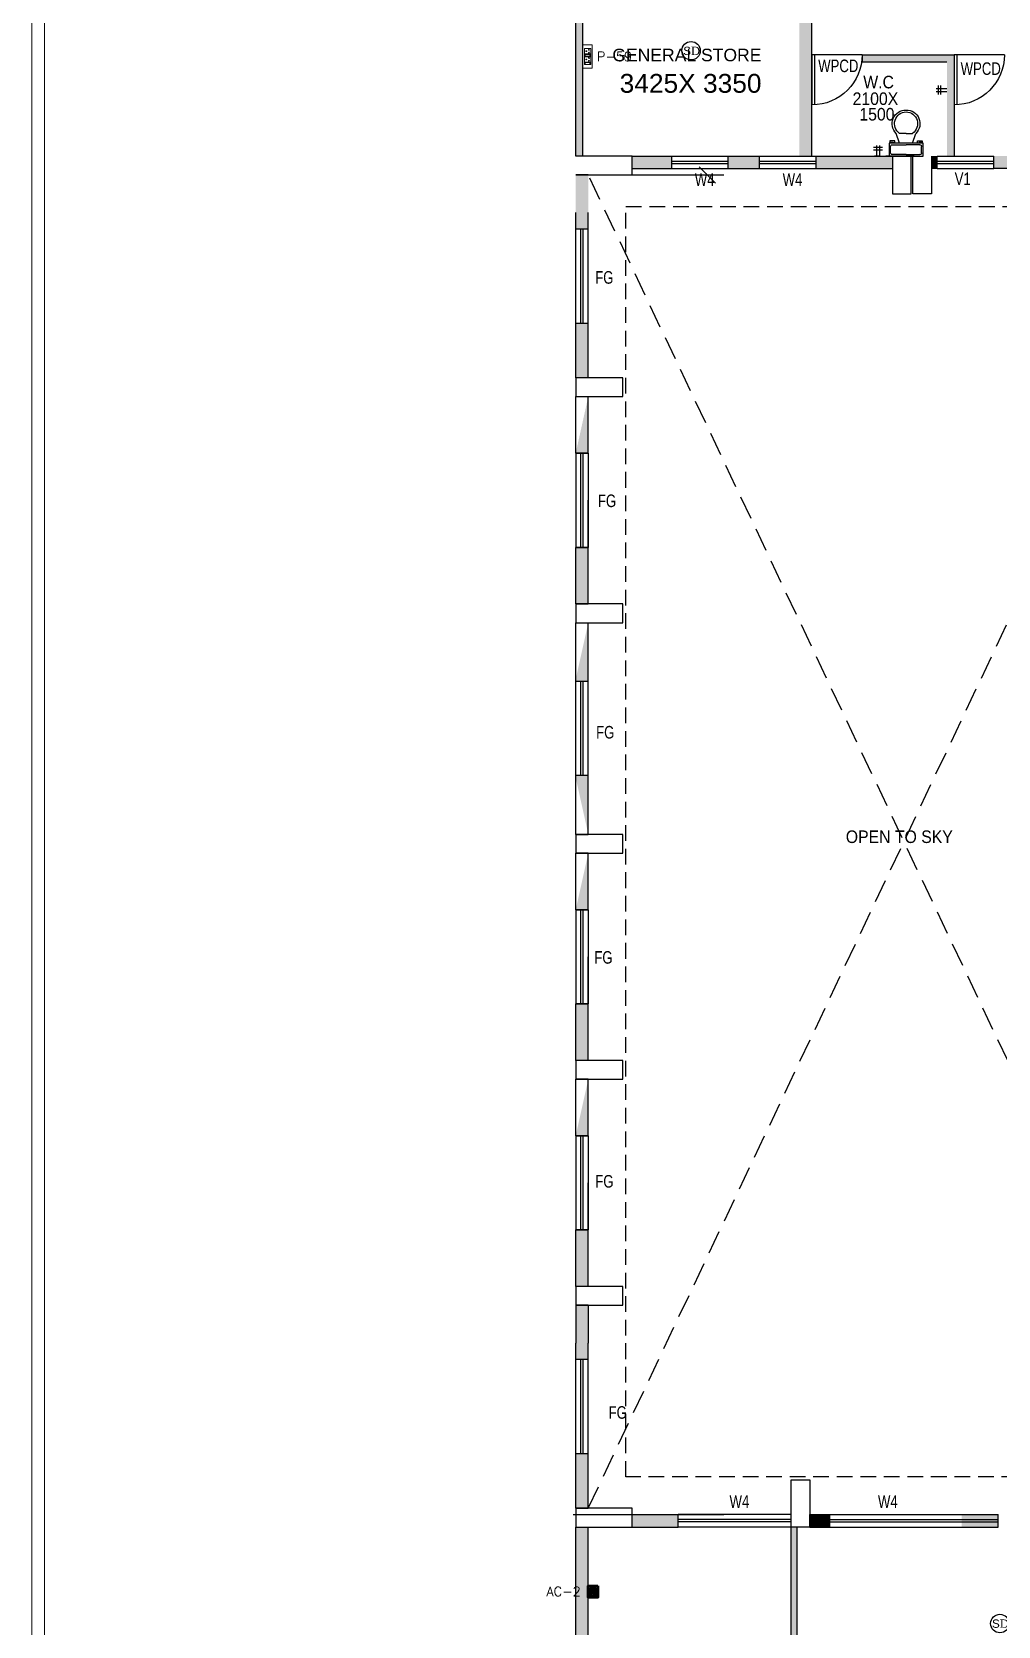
# Model space of a CAD drawing. Extents: x 11369658 to 11598203, y -3946797 to -3787209.
# Drawn here: x 11369658 to 11385052, y -3897715 to -3872328 of the extents above; entities that cross this region are included whole.
import ezdxf

# ---------------------------------------------------------------- set-up
doc = ezdxf.new("R2010")
doc.units = 0
doc.header["$MEASUREMENT"] = 0
for name, pattern in [('CENTER', [0]), ('DASHED', [0.75, 0.5, -0.25]), ('DASHED2', [0.375, 0.25, -0.125])]:
    doc.linetypes.add(name, pattern=pattern)
doc.layers.get('0').update_dxf_attribs({"linetype": 'CONTINUOUS'})
for name, color, linetype, lineweight in [('Dim( Actpl )', 7, 'CONTINUOUS', 5), ('ELE-1 NO 6-16A RAW POWER SOCKET', 1, 'CONTINUOUS', 0), ('ELE-2NOS OF 6-16 RAW POWER SOCKET', 1, 'CONTINUOUS', 20), ('ELE-POWER SOCKET TEXT', 7, 'CONTINUOUS', 5), ('FA-BELOW SMOKE DERECTOR', 1, 'CONTINUOUS', 25)]:
    doc.layers.add(name, color=color, linetype=linetype, lineweight=lineweight)
doc.layers.add('ELE-20A AC POWER SOCKET', color=7, linetype='CONTINUOUS', lineweight=5, true_color=0xffa07f)
doc.layers.add('HS', color=251, linetype='CONTINUOUS')
doc.styles.add('ARIAL', font='arial.ttf', dxfattribs={"width": 0.75})
doc.styles.add('PDF Times New Roman', font='times.ttf')
doc.styles.get("Standard").update_dxf_attribs({"font": 'arial.ttf'})

# ---------------------------------------------------------------- blocks, each defined once
blk = doc.blocks.new('4355')
at = {"layer": 'ELE-1 NO 6-16A RAW POWER SOCKET', "color": 21, "lineweight": 50}
for p, q in [((-132, 227), (-289, 227)), ((-289, 227), (-289, 49)), ((-289, 49), (-132, 49)), ((-132, 49), (-132, 227)), ((-122, 49), (-122, 227)), ((-122, 227), (-60, 227)), ((-60, 227), (-122, 227)), ((-60, 49), (-122, 49)), ((-117, 68), (-117, 208)), ((-117, 208), (-65, 208)), ((-65, 74), (-117, 74)), ((-65, 68), (-117, 68)), ((-65, 208), (-65, 68)), ((-60, 227), (-60, 49)), ((-60, 227), (-60, 49))]:
    blk.add_line(p, q, dxfattribs=at)
blk.add_lwpolyline([(0, 0), (-345, 0), (-345, 276), (0, 276)], close=True, dxfattribs=at)
for centre, radius, start, end in [((-255, 103), 10.5, 5.2689, 272.51), ((-247, 96), 8.47, 202.6838, 75.0951), ((-211, 182), 12.2, 307.1584, 232.8416), ((-211, 170), 7.76, 161.4031, 18.5969), ((-174, 96), 8.47, 104.9049, 337.3162), ((-166, 103), 10.5, 267.49, 174.7311)]:
    blk.add_arc(centre, radius, start, end, dxfattribs=at)
blk = doc.blocks.new('ujikd5e')
at = {"layer": 'ELE-2NOS OF 6-16 RAW POWER SOCKET', "color": 181, "ltscale": 300}
for p, q in [((57, -27), (91, -27)), ((91, -27), (57, -27)), ((57, -27), (57, -124)), ((57, -27), (57, -124)), ((57, -124), (91, -124)), ((88, -37), (60, -37)), ((60, -37), (60, -113)), ((60, -110), (88, -110)), ((60, -113), (88, -113)), ((88, -113), (88, -37)), ((91, -124), (91, -27)), ((97, -124), (97, -27)), ((97, -27), (182, -27)), ((182, -124), (97, -124)), ((182, -27), (182, -124)), ((187, -27), (221, -27)), ((221, -27), (187, -27)), ((187, -27), (187, -124)), ((187, -27), (187, -124)), ((187, -124), (221, -124)), ((218, -37), (190, -37)), ((190, -37), (190, -113)), ((190, -110), (218, -110)), ((190, -113), (218, -113)), ((218, -113), (218, -37)), ((221, -124), (221, -27)), ((227, -27), (312, -27)), ((227, -124), (227, -27)), ((312, -124), (227, -124)), ((312, -27), (312, -124))]:
    blk.add_line(p, q, dxfattribs=at)
blk.add_lwpolyline([(0, -150), (369, -150), (369, 0), (0, 0)], close=True, dxfattribs=at)
for centre, radius, start, end in [((115, -94), 5.7, 5.2689, 272.51), ((119, -98), 4.6, 202.6838, 75.0951), ((139, -51), 6.62, 307.1584, 232.8416), ((139, -58), 4.22, 161.4031, 18.5969), ((159, -98), 4.6, 104.9049, 337.3162), ((163, -94), 5.7, 267.49, 174.7311), ((245, -94), 5.7, 5.2689, 272.51), ((249, -98), 4.6, 202.6838, 75.0951), ((269, -51), 6.62, 307.1584, 232.8416), ((269, -58), 4.22, 161.4031, 18.5969), ((289, -98), 4.6, 104.9049, 337.3162), ((293, -94), 5.7, 267.49, 174.7311)]:
    blk.add_arc(centre, radius, start, end, dxfattribs=at)
blk = doc.blocks.new('SMOKE DETECTOR')
at = {"layer": 'FA-BELOW SMOKE DERECTOR', "color": 7}
blk.add_circle((931029, -118294), 350, dxfattribs=at)
at = {"layer": 'FA-BELOW SMOKE DERECTOR', "insert": (930730, -118461), "char_height": 316.24, "attachment_point": 7, "style": 'PDF Times New Roman'}
blk.add_mtext('{\\fArial|b0|i0|c0|p34;S}D', dxfattribs=at)

msp = doc.modelspace()

# ---------------------------------------------------------------- hatches: boundary and pattern name
at = {"ltscale": 500}
for points in [[(11381885.7, -3870821.3), (11381885.7, -3874306.4), (11382085.7, -3874306.4), (11382085.7, -3870821.3)], [(11378322.5, -3871006.4), (11378437.5, -3871006.4), (11378437.5, -3874306.4), (11378322.5, -3874306.4)], [(11384237.2, -3872806.4), (11382885.7, -3872807.2), (11382885.7, -3872692.2), (11384352.2, -3872691.4), (11384352.2, -3874306.4), (11384237.2, -3874306.4)], [(11379852.5, -3874306.4), (11379222.5, -3874306.4), (11379222.5, -3874506.4), (11379852.5, -3874506.4)], [(11381252.5, -3874306.4), (11380752.5, -3874306.4), (11380752.5, -3874506.4), (11381252.5, -3874506.4)], [(11384082.5, -3874306.4), (11383992.5, -3874306.4), (11383992.5, -3874506.4), (11384082.5, -3874506.4)], [(11384982.5, -3874306.4), (11385437.5, -3874306.4), (11385437.5, -3874506.4), (11384982.5, -3874506.4)], [(11379952.5, -3895936.4), (11379222.5, -3895936.4), (11379222.5, -3896136.4), (11379952.5, -3896136.4)], [(11382369.2, -3896136.4), (11382369.2, -3896056.4), (11382369.2, -3896016.4), (11382369.2, -3895936.4), (11382052.5, -3895936.4), (11382052.5, -3896136.4)], [(11385052.5, -3895936.4), (11384469.2, -3895936.4), (11384469.2, -3896136.4), (11385052.5, -3896136.4)], [(11378522.5, -3896136.4), (11378322.5, -3896136.4), (11378322.5, -3900496.4), (11378522.5, -3900496.4)], [(11381752.5, -3896136.4), (11381852.5, -3896136.4), (11381852.5, -3900496.4), (11381752.5, -3900496.4)]]:
    msp.add_hatch(color=8, dxfattribs=at).paths.add_polyline_path(points)
at = {"lineweight": -3, "ltscale": 500}
msp.add_hatch(color=8, dxfattribs=at).paths.add_polyline_path([(11383367.5, -3874306.4), (11382152.5, -3874306.4), (11382152.5, -3874506.4), (11383367.5, -3874506.4)])
at = {"layer": 'HS', "lineweight": -3, "ltscale": 500}
h = msp.add_hatch(color=8, dxfattribs=at)
h.dxf.hatch_style = 1
h.paths.add_polyline_path([(11378522.5, -3876971.4), (11378322.5, -3876971.4), (11378322.5, -3877836.4), (11378522.5, -3877836.4)])
h.paths.add_polyline_path([(11378522.5, -3874606.4), (11378322.5, -3874606.4), (11378322.5, -3875206.4), (11378322.5, -3875471.4), (11378522.5, -3875471.4), (11378522.5, -3875206.4)])
h = msp.add_hatch(color=8, dxfattribs=at)
h.dxf.hatch_style = 1
h.paths.add_polyline_path([(11378322.5, -3879036.4), (11378522.5, -3878136.4), (11378522.5, -3879036.4), (11378322.5, -3879036.4)])
h.paths.add_polyline_path([(11378322.5, -3881436.4), (11378322.5, -3880536.4), (11378522.5, -3880536.4), (11378522.5, -3881436.4)])
h = msp.add_hatch(color=8, dxfattribs=at)
h.dxf.hatch_style = 1
h.paths.add_polyline_path([(11378322.5, -3884206.4), (11378522.5, -3885106.4), (11378522.5, -3884171.4), (11378322.5, -3884171.4)])
h.paths.add_polyline_path([(11378322.5, -3882671.4), (11378322.5, -3882636.4), (11378522.5, -3881736.4), (11378522.5, -3882636.4), (11378522.5, -3882671.4)])
h = msp.add_hatch(color=8, dxfattribs=at)
h.dxf.hatch_style = 1
h.paths.add_polyline_path([(11378322.5, -3886306.4), (11378522.5, -3885406.4), (11378522.5, -3886306.4), (11378322.5, -3886306.4)])
h.paths.add_polyline_path([(11378322.5, -3888706.4), (11378322.5, -3887806.4), (11378522.5, -3887806.4), (11378522.5, -3888706.4)])
h = msp.add_hatch(color=8, dxfattribs=at)
h.dxf.hatch_style = 1
h.paths.add_polyline_path([(11378322.5, -3889906.4), (11378522.5, -3889006.4), (11378522.5, -3889906.4), (11378322.5, -3889906.4)])
h.paths.add_polyline_path([(11378322.5, -3892306.4), (11378322.5, -3891406.4), (11378522.5, -3891406.4), (11378522.5, -3892306.4)])
h = msp.add_hatch(color=8, dxfattribs=at)
h.dxf.hatch_style = 1
h.paths.add_polyline_path([(11378522.5, -3894971.4), (11378322.5, -3894971.4), (11378322.5, -3895836.4), (11378522.5, -3895836.4)])
h.paths.add_polyline_path([(11378522.5, -3892606.4), (11378322.5, -3892606.4), (11378322.5, -3893206.4), (11378322.5, -3893471.4), (11378522.5, -3893471.4), (11378522.5, -3893206.4)])

# ---------------------------------------------------------------- linework, layer by layer
at = {"color": 8, "lineweight": 25}
for p, q in [((11378322.5, -3874306.4), (11378322.5, -3871006.4)), ((11378437.5, -3874306.4), (11378437.5, -3871006.4)), ((11382085.7, -3874306.4), (11382085.7, -3871306.4)), ((11382085.7, -3872691.4), (11382085.7, -3873491.4)), ((11382885.7, -3872691.4), (11382085.7, -3872691.4)), ((11382125.7, -3872691.4), (11382125.7, -3873490.4)), ((11382885.7, -3872691.4), (11384352.5, -3872691.4)), ((11382885.7, -3872693), (11382885.7, -3872806.4)), ((11382885.7, -3872806.4), (11384236.8, -3872806.4)), ((11385152.5, -3872691.4), (11384352.5, -3872691.4)), ((11384392.5, -3872691.4), (11384392.5, -3873490.4)), ((11384100.1, -3873327.9), (11384100.1, -3873181)), ((11384140.1, -3873327.9), (11384140.1, -3873181)), ((11384237.2, -3873233.5), (11384066, -3873233.5)), ((11384237.2, -3873283.5), (11384066, -3873283.5)), ((11383482.2, -3874099.5), (11383430.5, -3873944.3)), ((11383585.6, -3873944.3), (11383482.2, -3873944.3)), ((11383585.6, -3873944.3), (11383689.1, -3873944.3)), ((11383689.1, -3874099.5), (11383740.8, -3873944.3)), ((11383212.4, -3874169.3), (11383065.5, -3874169.3)), ((11383118, -3874306.4), (11383118, -3874135.1)), ((11383168, -3874306.4), (11383168, -3874135.1)), ((11383857.2, -3874099.5), (11383314.1, -3874099.5)), ((11383314.1, -3874099.5), (11383314.1, -3874306.4)), ((11383404.6, -3874060.7), (11383327, -3874060.7)), ((11383327, -3874060.7), (11383327, -3874086.5)), ((11383327, -3874086.5), (11383378.8, -3874086.5)), ((11383340, -3874254.6), (11383340, -3874151.2)), ((11383365.8, -3874125.3), (11383585.6, -3874125.3)), ((11383378.8, -3874086.5), (11383378.8, -3874099.5)), ((11383404.6, -3874099.5), (11383404.6, -3874060.7)), ((11383805.5, -3874125.3), (11383585.6, -3874125.3)), ((11383766.7, -3874060.7), (11383844.3, -3874060.7)), ((11383766.7, -3874099.5), (11383766.7, -3874060.7)), ((11383844.3, -3874086.5), (11383792.5, -3874086.5)), ((11383792.5, -3874086.5), (11383792.5, -3874099.5)), ((11383831.3, -3874254.6), (11383831.3, -3874151.2)), ((11383844.3, -3874060.7), (11383844.3, -3874086.5)), ((11383857.2, -3874306.4), (11383857.2, -3874099.5)), ((11379222.5, -3874306.4), (11378322.5, -3874306.4)), ((11379222.5, -3874306.4), (11383367.5, -3874306.4)), ((11379222.5, -3874606.4), (11379222.5, -3874306.4)), ((11379852.5, -3874506.4), (11379852.5, -3874306.4)), ((11379852.5, -3874306.4), (11380752.5, -3874306.4)), ((11379852.5, -3874386.4), (11380752.5, -3874386.4)), ((11379852.5, -3874426.4), (11380752.5, -3874426.4)), ((11380752.5, -3874506.4), (11380752.5, -3874306.4)), ((11381252.5, -3874506.4), (11381252.5, -3874306.4)), ((11381252.5, -3874306.4), (11382152.5, -3874306.4)), ((11381252.5, -3874386.4), (11382152.5, -3874386.4)), ((11381252.5, -3874426.4), (11382152.5, -3874426.4)), ((11381970.7, -3874306.4), (11382270.7, -3874306.4)), ((11382152.5, -3874506.4), (11382152.5, -3874306.4)), ((11382360.7, -3874306.4), (11383260.7, -3874306.4)), ((11383212.4, -3874209.3), (11383065.5, -3874209.3)), ((11383173.1, -3874306.4), (11383083.1, -3874306.4)), ((11383715.7, -3874306.4), (11383260.7, -3874306.4)), ((11383314.1, -3874306.4), (11383585.6, -3874306.4)), ((11383316.6, -3874306.4), (11383588.1, -3874306.4)), ((11383585.6, -3874280.5), (11383365.8, -3874280.5)), ((11383367.5, -3874306.4), (11383367.5, -3874906.4)), ((11383585.6, -3874280.5), (11383805.5, -3874280.5)), ((11383585.6, -3874306.4), (11383857.2, -3874306.4)), ((11383588.1, -3874306.4), (11383859.7, -3874306.4)), ((11383667.5, -3874906.4), (11383667.5, -3874306.4)), ((11383692.5, -3874906.4), (11383692.5, -3874306.4)), ((11383992.5, -3874306.4), (11383992.5, -3874906.4)), ((11384082.5, -3874506.4), (11384082.5, -3874306.4)), ((11384082.5, -3874306.4), (11384982.5, -3874306.4)), ((11384982.5, -3874506.4), (11384982.5, -3874306.4)), ((11378522.5, -3874606.4), (11378322.5, -3874606.4)), ((11378322.5, -3874606.4), (11379222.5, -3874606.4)), ((11378565.5, -3874606.4), (11380681.1, -3874606.4)), ((11379222.5, -3874506.4), (11383367.5, -3874506.4)), ((11379852.5, -3874506.4), (11380752.5, -3874506.4)), ((11381252.5, -3874506.4), (11382152.5, -3874506.4)), ((11384082.5, -3874506.4), (11383992.5, -3874506.4)), ((11384082.5, -3874506.4), (11384982.5, -3874506.4)), ((11385437.5, -3874506.4), (11384982.5, -3874506.4)), ((11383367.5, -3874906.4), (11383667.5, -3874906.4)), ((11383992.5, -3874906.4), (11383692.5, -3874906.4)), ((11378322.5, -3876106.4), (11378322.5, -3875206.4)), ((11378522.5, -3876106.4), (11378522.5, -3875206.4)), ((11378402.5, -3876936.4), (11378402.5, -3875471.4)), ((11378442.5, -3876936.4), (11378442.5, -3875471.4)), ((11378322.5, -3876936.4), (11378322.5, -3876106.4)), ((11378522.5, -3876936.4), (11378522.5, -3876106.4)), ((11378322.5, -3877836.4), (11378322.5, -3876936.4)), ((11378402.5, -3876971.4), (11378402.5, -3876936.4)), ((11378442.5, -3876971.4), (11378442.5, -3876936.4)), ((11378522.5, -3877836.4), (11378522.5, -3876936.4)), ((11378522.5, -3877836.4), (11378322.5, -3877836.4)), ((11379072.5, -3877836.4), (11378322.5, -3877836.4)), ((11378322.5, -3877836.4), (11378322.5, -3878136.4)), ((11379072.5, -3878136.4), (11379072.5, -3877836.4)), ((11378322.5, -3878136.4), (11378522.5, -3878136.4)), ((11378322.5, -3878136.4), (11379072.5, -3878136.4)), ((11378322.5, -3879036.4), (11378322.5, -3878136.4)), ((11378522.5, -3879036.4), (11378522.5, -3878136.4)), ((11378322.5, -3879036.4), (11378522.5, -3879036.4)), ((11378322.5, -3879036.4), (11378322.5, -3880536.4)), ((11378402.5, -3880536.4), (11378402.5, -3879036.4)), ((11378442.5, -3880536.4), (11378442.5, -3879036.4)), ((11378522.5, -3879036.4), (11378522.5, -3880536.4)), ((11378322.5, -3880536.4), (11378522.5, -3880536.4)), ((11378322.5, -3881436.4), (11378322.5, -3880536.4)), ((11378522.5, -3881436.4), (11378522.5, -3880536.4)), ((11378322.5, -3881436.4), (11378522.5, -3881436.4)), ((11379072.5, -3881436.4), (11378322.5, -3881436.4)), ((11378322.5, -3881436.4), (11378322.5, -3881736.4)), ((11379072.5, -3881736.4), (11379072.5, -3881436.4)), ((11378322.5, -3881736.4), (11378522.5, -3881736.4)), ((11378322.5, -3881736.4), (11379072.5, -3881736.4)), ((11378322.5, -3882636.4), (11378322.5, -3881736.4)), ((11378522.5, -3882636.4), (11378522.5, -3881736.4)), ((11378322.5, -3884206.4), (11378322.5, -3882636.4)), ((11378402.5, -3884171.4), (11378402.5, -3882671.4)), ((11378442.5, -3884171.4), (11378442.5, -3882671.4)), ((11378522.5, -3884206.4), (11378522.5, -3882636.4)), ((11378322.5, -3885106.4), (11378322.5, -3884206.4)), ((11378522.5, -3885106.4), (11378522.5, -3884206.4)), ((11378322.5, -3885106.4), (11378522.5, -3885106.4)), ((11379072.5, -3885106.4), (11378322.5, -3885106.4)), ((11378322.5, -3885106.4), (11378322.5, -3885406.4)), ((11379072.5, -3885406.4), (11379072.5, -3885106.4)), ((11378522.5, -3885406.4), (11378322.5, -3885406.4)), ((11378322.5, -3885406.4), (11379072.5, -3885406.4)), ((11378322.5, -3886306.4), (11378322.5, -3885406.4)), ((11378522.5, -3886306.4), (11378522.5, -3885406.4)), ((11378322.5, -3886306.4), (11378322.5, -3887806.4)), ((11378322.5, -3886306.4), (11378522.5, -3886306.4)), ((11378402.5, -3887806.4), (11378402.5, -3886306.4)), ((11378442.5, -3887806.4), (11378442.5, -3886306.4)), ((11378522.5, -3886306.4), (11378522.5, -3887806.4)), ((11378322.5, -3888706.4), (11378322.5, -3887806.4)), ((11378322.5, -3887806.4), (11378522.5, -3887806.4)), ((11378522.5, -3888706.4), (11378522.5, -3887806.4)), ((11378522.5, -3888706.4), (11378322.5, -3888706.4)), ((11379072.5, -3888706.4), (11378322.5, -3888706.4)), ((11378322.5, -3888706.4), (11378322.5, -3889006.4)), ((11379072.5, -3889006.4), (11379072.5, -3888706.4)), ((11378522.5, -3889006.4), (11378322.5, -3889006.4)), ((11378322.5, -3889006.4), (11379072.5, -3889006.4)), ((11378322.5, -3889906.4), (11378322.5, -3889006.4)), ((11378522.5, -3889906.4), (11378522.5, -3889006.4)), ((11378322.5, -3889906.4), (11378322.5, -3891406.4)), ((11378322.5, -3889906.4), (11378522.5, -3889906.4)), ((11378402.5, -3891406.4), (11378402.5, -3889906.4)), ((11378442.5, -3891406.4), (11378442.5, -3889906.4)), ((11378522.5, -3889906.4), (11378522.5, -3891406.4)), ((11378322.5, -3891406.4), (11378522.5, -3891406.4)), ((11378322.5, -3892306.4), (11378322.5, -3891406.4)), ((11378522.5, -3892306.4), (11378522.5, -3891406.4)), ((11378522.5, -3892306.4), (11378322.5, -3892306.4)), ((11379072.5, -3892306.4), (11378322.5, -3892306.4)), ((11378322.5, -3892306.4), (11378322.5, -3892606.4)), ((11379072.5, -3892606.4), (11379072.5, -3892306.4)), ((11378522.5, -3892606.4), (11378322.5, -3892606.4)), ((11378322.5, -3892606.4), (11379072.5, -3892606.4)), ((11378322.5, -3892606.4), (11378522.5, -3892606.4)), ((11378322.5, -3892606.4), (11378322.5, -3893206.4)), ((11378522.5, -3892606.4), (11378522.5, -3893206.4)), ((11378322.5, -3894106.4), (11378322.5, -3893206.4)), ((11378522.5, -3894106.4), (11378522.5, -3893206.4)), ((11378402.5, -3894936.4), (11378402.5, -3893471.4)), ((11378442.5, -3894936.4), (11378442.5, -3893471.4)), ((11378322.5, -3894936.4), (11378322.5, -3894106.4)), ((11378522.5, -3894936.4), (11378522.5, -3894106.4)), ((11378322.5, -3895836.4), (11378322.5, -3894936.4)), ((11378402.5, -3894971.4), (11378402.5, -3894936.4)), ((11378442.5, -3894971.4), (11378442.5, -3894936.4)), ((11378522.5, -3895836.4), (11378522.5, -3894936.4)), ((11381752.5, -3896136.4), (11381752.5, -3895386.4)), ((11381752.5, -3895386.4), (11382052.5, -3895386.4)), ((11382052.5, -3895386.4), (11382052.5, -3896136.4)), ((11378279.9, -3895936.4), (11380681.1, -3895936.4)), ((11379222.5, -3895836.4), (11378322.5, -3895836.4)), ((11378322.5, -3895836.4), (11378322.5, -3896136.4)), ((11378322.5, -3895836.4), (11378522.5, -3895836.4)), ((11379222.5, -3896136.4), (11379222.5, -3895836.4)), ((11379222.5, -3895936.4), (11379952.5, -3895936.4)), ((11379952.5, -3896136.4), (11379952.5, -3895936.4)), ((11381752.5, -3895936.4), (11379952.5, -3895936.4)), ((11381752.5, -3896016.4), (11379952.5, -3896016.4)), ((11381752.5, -3896136.4), (11381752.5, -3895936.4)), ((11382052.5, -3896136.4), (11382052.5, -3895936.4)), ((11382052.5, -3895936.4), (11385052.5, -3895936.4)), ((11382369.2, -3896136.4), (11382369.2, -3895936.4)), ((11382369.2, -3896016.4), (11385052.5, -3896016.4)), ((11385052.5, -3896136.4), (11385052.5, -3895936.4)), ((11378322.5, -3900496.4), (11378322.5, -3896136.4)), ((11378322.5, -3896136.4), (11379222.5, -3896136.4)), ((11378522.5, -3900496.4), (11378522.5, -3896136.4)), ((11379222.5, -3896136.4), (11379952.5, -3896136.4)), ((11381752.5, -3896056.4), (11379952.5, -3896056.4)), ((11381752.5, -3896136.4), (11379952.5, -3896136.4)), ((11382052.5, -3896136.4), (11381752.5, -3896136.4)), ((11381752.5, -3900496.4), (11381752.5, -3896136.4)), ((11381852.5, -3900496.4), (11381852.5, -3896136.4)), ((11382052.5, -3896136.4), (11385052.5, -3896136.4)), ((11382369.2, -3896056.4), (11385052.5, -3896056.4))]:
    msp.add_line(p, q, dxfattribs=at)
at = {"color": 8}
msp.add_line((11384352.5, -3872691.4), (11384352.5, -3874306.4), dxfattribs=at)
at = {"color": 8, "lineweight": 25, "ltscale": 2}
for p, q in [((11384082.5, -3874386.4), (11384982.5, -3874386.4)), ((11384082.5, -3874426.4), (11384982.5, -3874426.4))]:
    msp.add_line(p, q, dxfattribs=at)
at = {"color": 8, "linetype": 'DASHED2', "lineweight": 25, "ltscale": 1500}
for p, q in [((11388582.5, -3895836.4), (11378522.5, -3874606.4)), ((11378522.5, -3895836.4), (11388582.5, -3874606.4))]:
    msp.add_line(p, q, dxfattribs=at)
at = {"color": 8, "linetype": 'ByBlock', "lineweight": 25}
msp.add_line((11380551.1, -3874736.4), (11380291.1, -3874476.4), dxfattribs=at)
at = {"color": 8, "linetype": 'DASHED', "lineweight": 25, "ltscale": 500}
for p, q in [((11379122.5, -3895336.4), (11379122.5, -3875106.4)), ((11379122.5, -3875106.4), (11387982.5, -3875106.4)), ((11387982.5, -3895336.4), (11379122.5, -3895336.4))]:
    msp.add_line(p, q, dxfattribs=at)
at = {"color": 8, "lineweight": 25, "ltscale": 500}
for p, q in [((11378522.5, -3875471.4), (11378322.5, -3875471.4)), ((11378522.5, -3877836.4), (11378522.5, -3876221.4)), ((11378522.5, -3876971.4), (11378322.5, -3876971.4)), ((11378522.5, -3879036.4), (11378322.5, -3879036.4)), ((11378522.5, -3881436.4), (11378522.5, -3879786.4)), ((11378522.5, -3880536.4), (11378322.5, -3880536.4)), ((11378522.5, -3882671.4), (11378322.5, -3882671.4)), ((11378522.5, -3885106.4), (11378522.5, -3883421.4)), ((11378522.5, -3884171.4), (11378322.5, -3884171.4)), ((11378522.5, -3886306.4), (11378322.5, -3886306.4)), ((11378522.5, -3888706.4), (11378522.5, -3887056.4)), ((11378522.5, -3887806.4), (11378322.5, -3887806.4)), ((11378522.5, -3889906.4), (11378322.5, -3889906.4)), ((11378522.5, -3892306.4), (11378522.5, -3890656.4)), ((11378522.5, -3891406.4), (11378322.5, -3891406.4)), ((11378522.5, -3893471.4), (11378322.5, -3893471.4)), ((11378522.5, -3895836.4), (11378522.5, -3894221.4)), ((11378522.5, -3894971.4), (11378322.5, -3894971.4))]:
    msp.add_line(p, q, dxfattribs=at)
at = {"color": 8, "extrusion": (0, 0, -1)}
for centre, major_axis, start_param, end_param in [((11382085.7, -3872691.4), (1.7, 800), 1.568716, 3.1395123), ((11384352.5, -3872691.4), (1.7, 800), 1.568716, 3.1395123), ((11383577.8, -3873789), (-151.4, 151.4), 4.6862388, 7.1051456), ((11383591.2, -3873789.9), (-133.6, 133.6), 4.5416015, 7.0393183), ((11383593.5, -3873789), (-151.4, -151.4), 2.3196319, 4.7385387), ((11383580.1, -3873789.9), (-133.6, 133.6), 0.8146628, 3.3123796), ((11383362.6, -3874148), (-16.2, 16.2), -0.9272954, 0.9272949), ((11383808.7, -3874148), (-16.2, 16.2), 0.6435009, 2.4980913), ((11383362.6, -3874257.9), (-16.2, -16.2), 5.3558899, 7.2104803), ((11383808.7, -3874257.9), (-16.2, -16.2), 3.7850936, 5.6396839)]:
    msp.add_ellipse(centre, major_axis=major_axis, ratio=1, start_param=start_param, end_param=end_param, dxfattribs=at)
at = {"layer": 'Dim( Actpl )', "ltscale": 500}
for points in [[(11369657.5, -3946796.5), (11436596.8, -3946796.5), (11436596.8, -3852291), (11369657.5, -3852291)], [(11369857.5, -3946596.5), (11436396.8, -3946596.5), (11436396.8, -3852491), (11369857.5, -3852491)]]:
    msp.add_lwpolyline(points, close=True, dxfattribs=at)

# ---------------------------------------------------------------- block references
at = {"layer": 'ELE-20A AC POWER SOCKET', "xscale": 0.5434782608698788, "yscale": 0.5434782608698788, "zscale": 0.5434782608698788, "rotation": 90}
msp.add_blockref('4355', (11378672.5, -3897073.3), dxfattribs=at)
at = {"layer": 'ELE-2NOS OF 6-16 RAW POWER SOCKET', "color": 0, "linetype": 'CENTER', "ltscale": 500, "rotation": 89.99999999999999}
msp.add_blockref('ujikd5e', (11378437.1, -3872905.6), dxfattribs=at)
at = {"layer": 'FA-BELOW SMOKE DERECTOR', "color": 6, "xscale": 0.4201363174152561, "yscale": 0.4201363174152561, "zscale": 0.4201363174152561}
for p in [(10989001.4, -3822929.3), (10993921.3, -3847973.8)]:
    msp.add_blockref('SMOKE DETECTOR', p, dxfattribs=at)

# ---------------------------------------------------------------- texts
at = {"color": 8, "lineweight": 20}
for s, height, p in [('GENERAL STORE', 200, (11378906, -3872796.5)), ('3425X 3350', 300, (11379022.6, -3873297.7))]:
    msp.add_text(s, height=height, dxfattribs=at).set_placement(p)
at = {"color": 8, "lineweight": 20, "style": 'ARIAL', "width": 0.75}
for s, p in [('WPCD', (11382185.6, -3872969.2)), ('WPCD', (11384455.4, -3873013.4)), ('W4', (11380219.6, -3874780)), ('W4', (11381619.6, -3874780)), ('V1', (11384360.6, -3874767.2)), ('FG', (11378633, -3876338.4)), ('FG', (11378676, -3879895.4)), ('FG', (11378647, -3883580.4)), ('FG', (11378619, -3887166.4)), ('FG', (11378634, -3890731.4)), ('FG', (11378846, -3894412.4)), ('W4', (11380772.9, -3895832.3)), ('W4', (11383137.9, -3895832.3))]:
    msp.add_text(s, height=200, dxfattribs=at).set_placement(p)
at = {"color": 8, "lineweight": 20, "width": 0.9}
for s, p in [('W.C', (11382903.7, -3873228)), ('2100X', (11382733.8, -3873492.1)), ('1500', (11382841.6, -3873739.6)), ('OPEN TO SKY', (11382625.5, -3885244.8))]:
    msp.add_text(s, height=200, dxfattribs=at).set_placement(p)
at = {"layer": 'ELE-POWER SOCKET TEXT', "color": 0, "linetype": 'CENTER', "ltscale": 500, "char_height": 150, "width": 3324.973, "attachment_point": 1}
for s, insert in [('{\\Fromans.shx|c228;P-59\\P}', (11378660.4, -3872646.1)), ('{\\Fromans.shx|c228;AC-2\\P}', (11377855.5, -3897087.5))]:
    msp.add_mtext(s, dxfattribs=dict(at, insert=insert))

doc.saveas('drawing.dxf')
